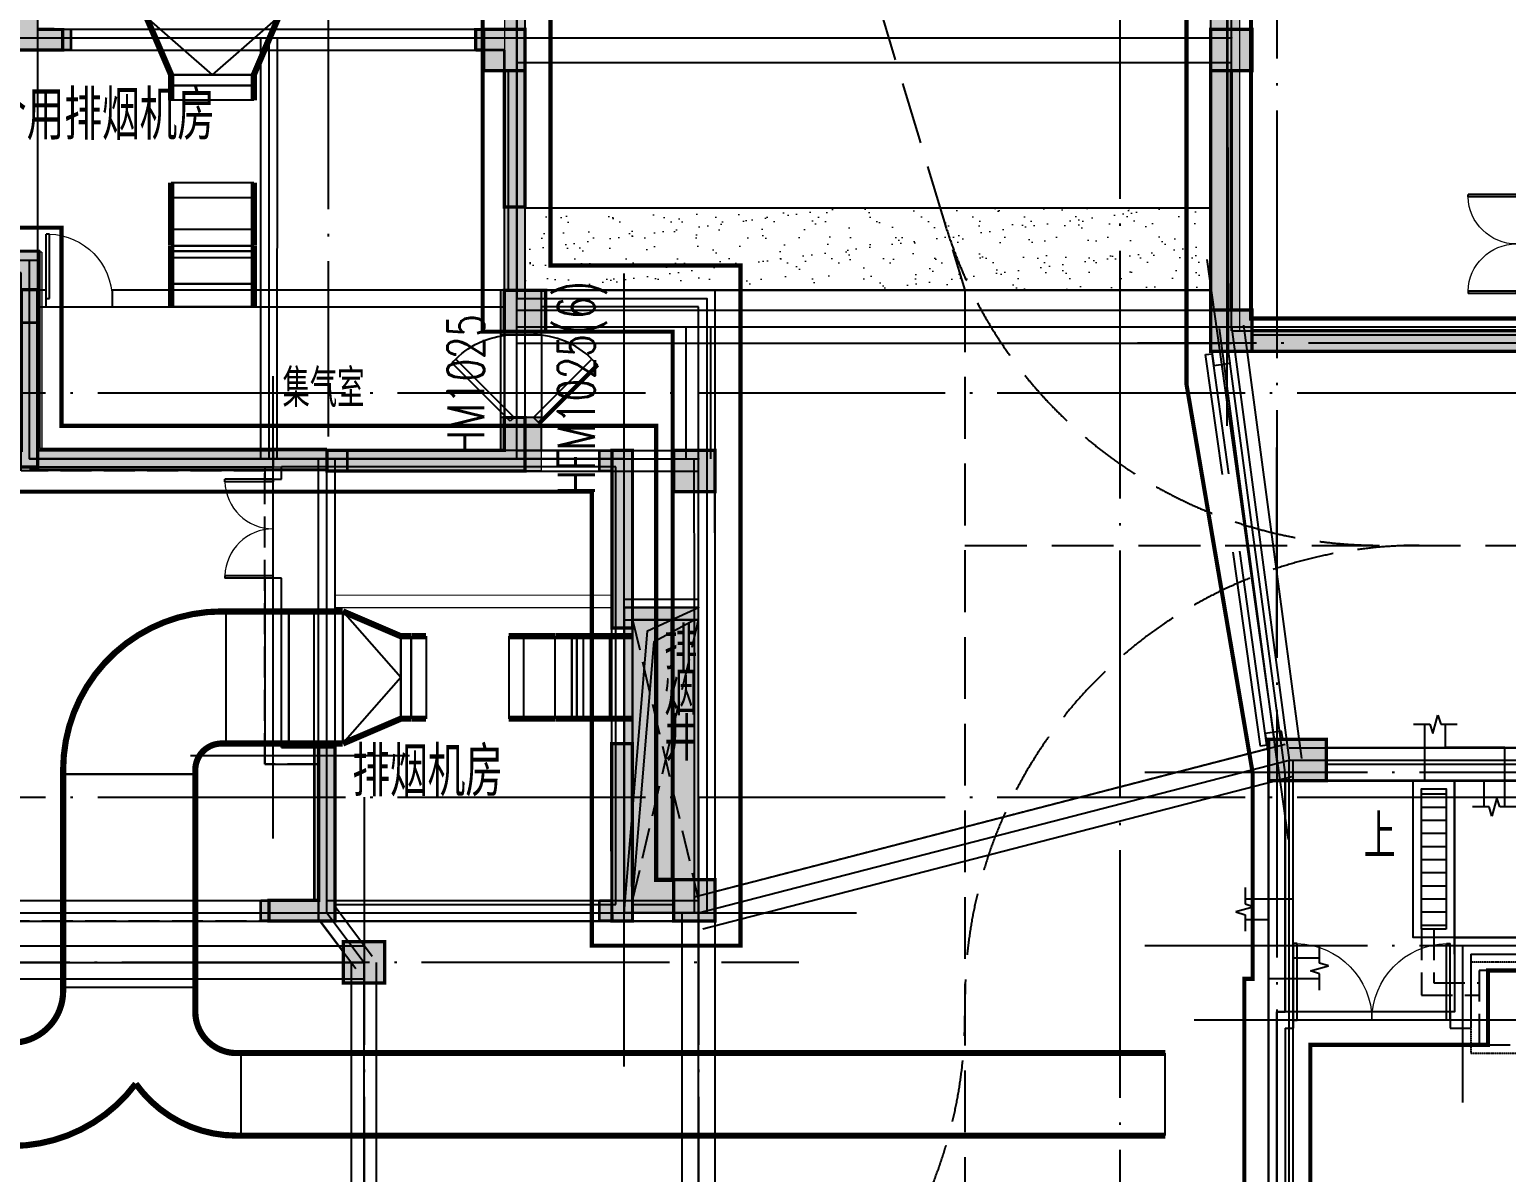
# Model space of a CAD drawing. Extents: x 290727 to 13733020, y 1731457 to 3643100.
# Drawn here: x 683162 to 701043, y 2170034 to 2183879 of the extents above; entities that cross this region are included whole.
import ezdxf

# ---------------------------------------------------------------- set-up
doc = ezdxf.new("R2010")
doc.units = 0
doc.header["$LTSCALE"] = 10
doc.header["$PDSIZE"] = 0.5
for name, pattern in [('__DASH', [0.35, 0.25, -0.1]), ('DASH', [0.35, 0.25, -0.1]), ('DASHED', [0.75, 0.5, -0.25]), ('DOTE', [2.42, 2, -0.2, 0.02, -0.2])]:
    doc.linetypes.add(name, pattern=pattern)
doc.layers.get('0').update_dxf_attribs({"linetype": 'CONTINUOUS'})
for name, color, linetype in [('-A-车行道路', 8, 'CONTINUOUS'), ('BEAM_CON', 4, 'CONTINUOUS'), ('BEAM_CONT', 4, 'CONTINUOUS'), ('BEAM_DASH', 144, 'DASHED'), ('BEAM_SE', 144, 'DASHED'), ('COLU', 2, 'CONTINUOUS'), ('COLUMN', 9, 'CONTINUOUS'), ('DIM_SYMB', 3, 'CONTINUOUS'), ('DOTE', 8, 'DOTE'), ('DUCT-排烟管', 2, 'CONTINUOUS'), ('DUCT-排烟管端线', 4, 'CONTINUOUS'), ('HS-A-门窗洞', 4, 'CONTINUOUS'), ('HS-A-门窗编号', 4, 'CONTINUOUS'), ('PUB_HATCH', 8, 'CONTINUOUS'), ('PUB_TEXT', 7, 'CONTINUOUS'), ('SPACE_HATCH', 8, 'CONTINUOUS'), ('STAIR', 2, 'CONTINUOUS'), ('THIN', 7, 'CONTINUOUS'), ('WALL', 255, 'CONTINUOUS'), ('WINDOW', 4, 'CONTINUOUS'), ('X-人防$0$PUB_HATCH', 8, 'CONTINUOUS'), ('人防墙', 6, 'CONTINUOUS'), ('人防房间功能', 6, 'CONTINUOUS'), ('作业图', 4, 'CONTINUOUS'), ('回家路线', 4, 'CONTINUOUS'), ('文字', 4, 'CONTINUOUS'), ('板顶标高填充', 7, 'CONTINUOUS'), ('洞口边线', 7, 'CONTINUOUS'), ('看线', 163, 'CONTINUOUS'), ('防火分区示意线', 4, 'CONTINUOUS'), ('防火分区线', 7, 'CONTINUOUS'), ('集水坑', 181, 'DASH'), ('风井', 211, 'CONTINUOUS')]:
    doc.layers.add(name, color=color, linetype=linetype)
for name, color, linetype, true_color in [('1106', 7, 'CONTINUOUS', 0x89bf5f), ('2106', 7, 'CONTINUOUS', 0x64cfcf), ('2206', 7, 'CONTINUOUS', 0x3474d4), ('3200', 7, 'CONTINUOUS', 0xf4e9b4)]:
    doc.layers.add(name, color=color, linetype=linetype, true_color=true_color)
for name, color, linetype, lineweight in [('S_ConcWall', 8, 'CONTINUOUS', 35), ('TEXT', 7, 'CONTINUOUS', 13), ('X-人防$0$人防', 210, 'CONTINUOUS', 20), ('人防', 210, 'CONTINUOUS', 20), ('填充2222', 8, 'CONTINUOUS', 5)]:
    doc.layers.add(name, color=color, linetype=linetype, lineweight=lineweight)
doc.layers.get('0').off()
doc.styles.add('_HZTXT', font='simplex.shx', dxfattribs={"width": 0.8, "bigfont": 'HZTXT.shx'})
doc.styles.add('_TCH_DIM', font='SIMPLEX', dxfattribs={"bigfont": 'GBCBIG'})
doc.styles.add('_TCH_WINDOW', font='SIMPLEX', dxfattribs={"height": 3.5, "bigfont": 'GBCBIG'})
doc.styles.add('HNSJY', font='HNSJY-07', dxfattribs={"width": 0.8, "bigfont": 'HNSJY-HZ'})

# ---------------------------------------------------------------- blocks, each defined once
blk = doc.blocks.new('A$C55C93FC2')
at = {"layer": 'DOTE', "linetype": 'DOTE', "ltscale": 150}
for p, q in [((201848.6, 127235.5), (201848.6, 52513.6)), ((211434.4, 76542.4), (211434.4, 12200)), ((213334.4, 60091.9), (213334.4, 12200)), ((238498.5, 53642.4), (211647, 53642.4)), ((10299.5, 53042.4), (252290.8, 53042.4)), ((236211, 48442.4), (211736.1, 48442.4)), ((10299.5, 48142.4), (252290.8, 48142.4)), ((202284.1, 48142.4), (202284.1, 12200)), ((206334.1, 48142.4), (206334.1, 12200)), ((236211, 46342.4), (211736.1, 46342.4))]:
    blk.add_line(p, q, dxfattribs=at)
at = {"layer": 'DOTE', "ltscale": 150}
blk.add_line((166681.2, 46142.3), (207548.7, 46142.3), dxfattribs=at)
blk = doc.blocks.new('A$C45835683')
at = {"layer": '集水坑', "color": 4}
blk.add_lwpolyline([(1100, 1900), (0, 1900), (0, 0), (1100, 0)], close=True, dxfattribs=at)
at = {"layer": '集水坑', "color": 4, "linetype": 'DASH', "ltscale": 150}
blk.add_lwpolyline([(1000, 1800), (100, 1800), (100, 100), (1000, 100)], close=True, dxfattribs=at)
at = {"layer": 'TEXT', "style": '_HZTXT', "width": 0.8}
blk.add_text('K1', height=675, rotation=270, dxfattribs=at).set_placement((221, 1366))
blk = doc.blocks.new('A$C682E2834')
h = blk.add_hatch(color=0)
h.dxf.hatch_style = 1
h.paths.add_polyline_path([(30400, 7900), (30600, 7900), (30600, 7500), (30800, 7500), (30800, 7900), (33000, 7899), (33000, 7500), (33200, 7500), (33200, 7900), (33200, 7900), (33200, 8099), (30600, 8100), (30400, 8100)])
edge = h.paths.add_edge_path(flags=16)
edge.add_line((11800, 7900), (11800, 7500))
h.paths.add_polyline_path([(9600, 7900), (11800, 7900)], flags=17)
h.paths.add_polyline_path([(21425, 250), (21600, 250), (21600, 0), (21175, 0), (21000, 0), (21000, 250), (21175, 250), (21175, 2150), (21425, 2150)])
h.paths.add_polyline_path([(42350, 2149), (42600, 2149), (42600, 0), (42200, 0), (42200, 250), (42350, 250)])
h.paths.add_polyline_path([(42600, 3549), (42350, 3549), (42350, 5450), (42200, 5450), (42200, 5700), (42600, 5700)])
h.paths.add_polyline_path([(40700, 10549), (40700, 10799), (41300, 10799), (41300, 8649), (41050, 8649), (41050, 10549)])
h.paths.add_polyline_path([(39150, 5450), (39150, 5700), (41050, 5700), (41050, 6099), (41300, 6099), (41300, 5450)])
h.paths.add_polyline_path([(35100, 12949), (35100, 13199), (35400, 13199), (35400, 10799), (35800, 10799), (35800, 10549), (35150, 10549), (35150, 12949)])
h.paths.add_polyline_path([(28700, 13200), (28700, 12950), (28650, 12950), (28650, 10550), (28000, 10550), (28000, 10800), (28400, 10800), (28400, 13200)])
h.paths.add_polyline_path([(22750, 8650), (22500, 8650), (22500, 10800), (23100, 10800), (23100, 10550), (22750, 10550)])
h.paths.add_polyline_path([(24650, 5700), (24650, 5450), (22500, 5450), (22500, 6050), (22750, 6050), (22750, 5700)])
h.paths.add_polyline_path([(25700, 250), (25700, 0), (24800, 0), (24800, 2150), (25050, 2150), (25050, 250)])
h.paths.add_polyline_path([(32024, 0), (31300, 0), (31300, 250), (31774, 250), (31775, 2150), (32025, 2150), (32024, 250), (32500, 250), (32500, 0)])
h.paths.add_polyline_path([(29000, 5700), (29000, 5500), (28400, 5500), (28400, 7250), (28600, 7250), (28600, 5700)])
h.paths.add_polyline_path([(34800, 5500), (34800, 5700), (35200, 5700), (35200, 7249), (35400, 7249), (35400, 5500)])
h.paths.add_polyline_path([(30000, 12950), (30000, 13200), (30600, 13200), (30600, 9400), (30400, 9400), (30400, 12950)])
h.paths.add_polyline_path([(33200, 9399), (33400, 9399), (33400, 12949), (33800, 12949), (33800, 13199), (33200, 13199)])
h.paths.add_polyline_path([(38100, 0), (38100, 250), (38750, 250), (38750, 2149), (39000, 2149), (39000, 0)])
h.paths.add_polyline_path([(35025, 2149), (34775, 2149), (34775, 4199), (35025, 4199)])
h.paths.add_polyline_path([(29025, 2150), (28775, 2150), (28775, 4200), (29025, 4200)])
h.paths.add_polyline_path([(1900, 10800), (1900, 10550), (1550, 10550), (1550, 8650), (1300, 8650), (1300, 10800)])
h.paths.add_polyline_path([(3450, 5700), (3450, 5450), (1300, 5450), (1300, 6100), (1550, 6100), (1550, 5700)])
h.paths.add_polyline_path([(20100, 8650), (19850, 8650), (19850, 10550), (19500, 10550), (19500, 10800), (20100, 10800)])
h.paths.add_polyline_path([(13900, 12950), (13900, 13200), (14200, 13200), (14200, 10800), (14600, 10800), (14600, 10550), (13950, 10550), (13950, 12950)])
h.paths.add_polyline_path([(7500, 13200), (7500, 12950), (7450, 12950), (7450, 10550), (6800, 10550), (6800, 10800), (7200, 10800), (7200, 13200)])
h.paths.add_polyline_path([(17950, 5450), (17950, 5700), (19850, 5700), (19850, 6050), (20100, 6050), (20100, 5450)])
h.paths.add_polyline_path([(16900, 0), (16900, 250), (17550, 250), (17550, 2150), (17800, 2150), (17800, 0)])
h.paths.add_polyline_path([(10575, 0), (10100, 0), (10100, 250), (10575, 250), (10575, 2150), (10825, 2150), (10825, 250), (11300, 250), (11300, 0)])
h.paths.add_polyline_path([(400, 5700), (400, 5450), (250, 5450), (250, 3550), (0, 3550), (0, 5700)])
h.paths.add_polyline_path([(400, 250), (400, 0), (0, 0), (0, 2150), (250, 2150), (250, 250)])
h.paths.add_polyline_path([(13600, 5500), (13600, 5700), (14000, 5700), (14000, 7250), (14200, 7250), (14200, 5500)])
h.paths.add_polyline_path([(7800, 5700), (7800, 5500), (7200, 5500), (7200, 7250), (7400, 7250), (7400, 5700)])
h.paths.add_polyline_path([(12600, 13200), (12600, 12950), (12200, 12950), (12200, 9400), (12000, 9400), (12000, 13200)])
h.paths.add_polyline_path([(9200, 9400), (9200, 12950), (8800, 12950), (8800, 13200), (9400, 13200), (9400, 9400)])
h.paths.add_polyline_path([(4500, 250), (4500, 0), (3600, 0), (3600, 2150), (3850, 2150), (3850, 250)])
h.paths.add_polyline_path([(7825, 2150), (7575, 2150), (7575, 4200), (7825, 4200)])
h.paths.add_polyline_path([(13825, 2150), (13575, 2150), (13575, 4200), (13825, 4200)])
edge = h.paths.add_edge_path()
edge.add_line((12000, 8100), (12200, 8100))
edge.add_line((12200, 8100), (12200, 7900))
edge.add_line((12200, 7900), (12000, 7900))
edge.add_line((9400, 8100), (9200, 8100))
edge.add_line((9200, 8100), (9200, 7900))
edge.add_line((9200, 7900), (9400, 7900))
edge.add_line((9400, 7900), (9400, 7500))
edge.add_line((9400, 7500), (9600, 7500))
edge.add_line((9600, 7500), (9600, 7900))
edge.add_line((12000, 8100), (9400, 8100))
edge.add_line((11800, 7500), (12000, 7500))
edge.add_line((12000, 7500), (12000, 7900))
at = {"layer": 'S_ConcWall', "color": 0, "lineweight": 35, "ltscale": 1}
for p, q in [((35800, 10799), (35800, 10549)), ((40700, 10799), (41300, 10799)), ((40700, 10549), (40700, 10799)), ((41300, 10799), (41300, 8649)), ((35800, 10549), (35150, 10549)), ((41050, 10549), (40700, 10549)), ((41050, 8649), (41050, 10549)), ((41300, 8649), (41050, 8649)), ((35200, 7249), (35400, 7249)), ((35400, 7249), (35400, 5500)), ((41050, 5700), (41050, 6099)), ((41050, 6099), (41300, 6099)), ((41300, 6099), (41300, 5450)), ((39150, 5700), (41050, 5700)), ((39150, 5450), (39150, 5700)), ((42200, 5450), (42200, 5700)), ((42200, 5700), (42600, 5700)), ((42600, 5700), (42600, 3549)), ((35400, 5500), (34800, 5500)), ((41300, 5450), (39150, 5450)), ((42350, 5450), (42200, 5450)), ((42350, 3549), (42350, 5450)), ((42600, 3549), (42350, 3549)), ((38750, 250), (38750, 2149)), ((38750, 2149), (39000, 2149)), ((39000, 2149), (39000, 0)), ((42350, 250), (42350, 2149)), ((42350, 2149), (42600, 2149)), ((42600, 2149), (42600, 0)), ((38100, 250), (38750, 250)), ((38100, 0), (38100, 250)), ((42200, 0), (42200, 250)), ((42200, 250), (42350, 250)), ((39000, 0), (38100, 0)), ((42600, 0), (42200, 0))]:
    blk.add_line(p, q, dxfattribs=at)
blk = doc.blocks.new('A$C26CF02E8')
at = {"layer": '风井', "linetype": 'DASH', "ltscale": 150}
for p, q in [((199915, 51165), (200715, 47765)), ((199915, 47765), (200715, 51165))]:
    blk.add_line(p, q, dxfattribs=at)
blk.add_lwpolyline([(199915, 47765), (200715, 47765), (200715, 51165), (199915, 51165)], close=True, dxfattribs=at)
blk = doc.blocks.new('_FZH')
blk.add_lwpolyline([(-0.5, -0.5), (0.5, -0.5), (0.5, 0.5), (-0.5, 0.5)], close=True)
at = {"layer": 'PUB_HATCH'}
blk.add_solid([(-0.5, -0.5), (0.5, -0.5), (-0.5, 0.5), (0.5, 0.5)], dxfattribs=at)
blk = doc.blocks.new('$DorLib2D$00000126')
at = {"color": 0, "linetype": 'Continuous'}
for p, q in [((-0.532, 0.5), (-0.532, 0.9)), ((0.532, 0.9), (0.532, 0.5))]:
    blk.add_line(p, q, dxfattribs=at)
at = {"color": 0, "linetype": 'DASH'}
for p, q in [((-0.532, 0.9), (0.532, 0.9)), ((-0.532, 0.5), (0.532, 0.5))]:
    blk.add_line(p, q, dxfattribs=at)
blk = doc.blocks.new('$DorLib2D$00000002')
for p, q in [((-0.5, 0), (-0.5, 0.4875)), ((-0.475, 0.4875), (-0.5, 0.4875)), ((-0.475, 0), (-0.475, 0.4875)), ((0.475, 0), (0.475, 0.4875)), ((0.475, 0.4875), (0.5, 0.4875)), ((0.5, 0), (0.5, 0.4875)), ((-0.5, 0), (-0.475, 0)), ((0.5, 0), (0.475, 0))]:
    blk.add_line(p, q)
at = {"lineweight": 13}
for centre, start, end in [((-0.4875, 0), 0, 88.53072), ((0.4875, 0), 91.46928, 180)]:
    blk.add_arc(centre, 0.4875, start, end, dxfattribs=at)
blk = doc.blocks.new('$DorLib2D$00000086')
for p, q in [((-0.207, 0.857), (-0.136, 0.928)), ((0.5, 0.15), (-0.207, 0.857)), ((0.5, 0.15), (0.571, 0.221))]:
    blk.add_line(p, q)
at = {"const_width": 0.05}
blk.add_lwpolyline([(0.571, 0.221), (-0.136, 0.928)], dxfattribs=at)
blk.add_arc((0.5, 0.15), 1, 135, 180)
blk = doc.blocks.new('$DorLib2D$00000080')
for p, q in [((-0.207, 0.79), (-0.16, 0.838)), ((0.5, 0.083), (-0.207, 0.79)), ((0.547, 0.13), (-0.16, 0.838)), ((0.5, 0.083), (0.547, 0.13))]:
    blk.add_line(p, q)
blk.add_arc((0.5, 0.083), 1, 135, 180)
blk = doc.blocks.new('$DorLib2D$00000001')
for p, q in [((0.45, 0.975), (0.5, 0.975)), ((0.45, 0), (0.45, 0.975)), ((0.5, 0), (0.5, 0.975)), ((0.5, 0), (0.45, 0))]:
    blk.add_line(p, q)
at = {"lineweight": 13}
blk.add_arc((0.475, 0), 0.975, 91.4693, 180, dxfattribs=at)
blk = doc.blocks.new('X-人防$0$$DorLib2D$00000002')
for p, q in [((-0.5, 0), (-0.5, 0.4875)), ((-0.475, 0.4875), (-0.5, 0.4875)), ((-0.475, 0), (-0.475, 0.4875)), ((0.475, 0), (0.475, 0.4875)), ((0.475, 0.4875), (0.5, 0.4875)), ((0.5, 0), (0.5, 0.4875)), ((-0.5, 0), (-0.475, 0)), ((0.5, 0), (0.475, 0))]:
    blk.add_line(p, q)
at = {"lineweight": 13}
for centre, start, end in [((-0.4875, 0), 0, 88.53072), ((0.4875, 0), 91.46928, 180)]:
    blk.add_arc(centre, 0.4875, start, end, dxfattribs=at)
blk = doc.blocks.new('车库建筑作业图')
at = {"layer": 'PUB_HATCH'}
for points in [[(688862, 2180230), (688862, 2180620), (688862, 2180620), (688862, 2180230)], [(689362, 2180220), (688862, 2180220), (688862, 2180230), (688862, 2180230), (688862, 2180180), (689362, 2180180)], [(689362, 2178780), (689362, 2179180), (688862, 2179180), (688862, 2178780)]]:
    blk.add_hatch(color=256, dxfattribs=at).paths.add_polyline_path(points)
at = {"layer": 'SPACE_HATCH'}
blk.add_hatch(color=256, dxfattribs=at).paths.add_polyline_path([(697812, 2180231), (697462, 2179981), (701163, 2179981), (701163, 2180231)])
at = {"layer": 'X-人防$0$PUB_HATCH', "linetype": 'Continuous'}
blk.add_hatch(color=256, dxfattribs=at).paths.add_polyline_path([(689162, 2186481), (688912, 2186831), (688912, 2180722), (689162, 2180722)])
at = {"layer": 'X-人防$0$PUB_HATCH'}
for points in [[(697812, 2186830), (697462, 2186480), (697462, 2179981), (697812, 2180231)], [(683062, 2180931), (683312, 2181181), (681362, 2181181), (681062, 2180931)], [(683312, 2181181), (683062, 2180931), (683062, 2178531), (683312, 2178781)], [(689362, 2178781), (683312, 2178781), (683062, 2178531), (689362, 2178531)]]:
    blk.add_hatch(color=256, dxfattribs=at).paths.add_polyline_path(points)
at = {"layer": '填充2222', "linetype": 'Continuous'}
h = blk.add_hatch(dxfattribs=at)
h.set_pattern_fill('砂灰土', color=256, scale=100, style=0)
h.set_pattern_definition([(37.5, (0, 0), (-12.59867, 385.364754), [0, -304, 0, -340, 0, -325]), (7.5, (0, 0), (353.95534, 564.42921), [0, -164, 0, -274, 0, -105]), (327.5, (-246, 0), (622.82837, 1.13181), [0, -100, 0, -360, 0, -470]), (317.5, (-246, 0), (601.22532, 175.53511), [0, -50, 0, -236, 0, -270])])
h.paths.add_polyline_path([(697462, 2180720), (689163, 2180720), (689163, 2181720), (697462, 2181720)])
at = {"layer": '看线'}
h = blk.add_hatch(dxfattribs=at)
h.set_pattern_fill('ANSI31', color=256, scale=100, angle=495.0027, style=0)
h.set_pattern_definition([(180.002708, (96650.14, 19400), (0.007502, -158.75), [])])
h.paths.add_polyline_path([(700313, 2174680), (700013, 2174680), (700013, 2172980), (700313, 2172980)])
at = {"layer": '-A-车行道路', "linetype": 'DASH', "ltscale": 300}
for p, q in [((693427, 2184230), (694487, 2180720)), ((694487, 2177630), (721695, 2177630))]:
    blk.add_line(p, q, dxfattribs=at)
blk.add_lwpolyline([(694487, 2180720), (694487, 2166430)], dxfattribs=at)
for points in [[(694487, 2172130, -0.414214), (699987, 2177630)], [(688987, 2166430, 0.414214), (694487, 2171930)]]:
    blk.add_lwpolyline(points, format="xyb", dxfattribs=at)
blk.add_arc((699505, 2183130), 5500, 196.812, 270, dxfattribs=at)
at = {"linetype": '__DASH', "ltscale": 150}
blk.add_lwpolyline([(679637, 2173080), (686662, 2173080), (686662, 2174980), (686012, 2174980), (686012, 2178531), (683062, 2178531), (683062, 2180931), (681062, 2180931), (681063, 2175029), (679637, 2175029)], close=True, dxfattribs=at)
at = {"linetype": 'DASH', "ltscale": 150}
for points in [[(700013, 2172980), (700013, 2172180), (700713, 2172180)], [(700163, 2172980), (700163, 2172330), (700713, 2172330)]]:
    blk.add_lwpolyline(points, dxfattribs=at)
at = {"layer": 'DIM_SYMB', "linetype": 'Continuous'}
blk.add_lwpolyline([(699841, 2173961, 0, 0, 0), (699841, 2173961, 0, 0, 0), (699841, 2173961, 0, 0, 0), (718450, 2173961, 120, 0, 0), (718900, 2173961, 0, 0, 0)], format="xyseb", dxfattribs=at)
at = {"layer": 'DOTE', "linetype": 'Continuous', "ltscale": 150}
for p, q in [((697663, 2179080), (697663, 2187880)), ((686112, 2174080), (686112, 2179680)), ((687762, 2175080), (685112, 2175080)), ((700513, 2170880), (700513, 2172780)), ((701513, 2171880), (697263, 2171880))]:
    blk.add_line(p, q, dxfattribs=at)
at = {"layer": 'DOTE', "ltscale": 150}
for p, q in [((689062, 2178680), (689062, 2186489)), ((646363, 2183780), (691715, 2183780)), ((690362, 2171316), (690362, 2180923)), ((643962, 2173180), (693174, 2173180))]:
    blk.add_line(p, q, dxfattribs=at)
at = {"layer": 'DOTE', "linetype": 'Continuous'}
blk.add_line((698404, 2174066), (697420, 2181094), dxfattribs=at)
at = {"layer": 'HS-A-门窗洞'}
for p, q in [((688862, 2180180), (688862, 2179180)), ((689362, 2180180), (689362, 2179180))]:
    blk.add_line(p, q, dxfattribs=at)
at = {"layer": 'PUB_HATCH'}
blk.add_lwpolyline([(683262, 2180520), (688912, 2180520), (688912, 2178780), (683262, 2178780)], close=True, dxfattribs=at)
at = {"layer": 'STAIR', "flags": 128}
for points in [[(700413, 2172880), (699913, 2172880), (699913, 2174780), (700413, 2174780)], [(700313, 2172980), (700013, 2172980), (700013, 2174680), (700313, 2174680)]]:
    blk.add_lwpolyline(points, close=True, dxfattribs=at)
at = {"layer": 'WALL'}
blk.add_line((683262, 2178780), (683262, 2186280), dxfattribs=at)
at = {"layer": 'WALL', "linetype": 'Continuous'}
for p, q in [((688962, 2180720), (688962, 2183380)), ((689162, 2180720), (689162, 2183380)), ((697462, 2183380), (697462, 2180480)), ((697662, 2183380), (697662, 2180480)), ((683262, 2181080), (683062, 2181080)), ((683262, 2181080), (683262, 2180720)), ((683362, 2180720), (683262, 2180720)), ((683362, 2180520), (683362, 2180720)), ((688862, 2180720), (684162, 2180720)), ((684162, 2180720), (684162, 2180520)), ((691462, 2180720), (689362, 2180720)), ((691462, 2178780), (691462, 2180720)), ((683262, 2180520), (683362, 2180520)), ((683262, 2180520), (683262, 2178780)), ((684162, 2180520), (688862, 2180520)), ((691262, 2180520), (689362, 2180520)), ((691262, 2178780), (691262, 2180520)), ((697962, 2180180), (704263, 2180180)), ((697475, 2179980), (697499, 2179809)), ((697697, 2179837), (697677, 2179980)), ((697962, 2179980), (704263, 2179980)), ((697499, 2179809), (697697, 2179837)), ((683262, 2178780), (686112, 2178780)), ((683262, 2178780), (686112, 2178779)), ((686112, 2178780), (686112, 2178580)), ((689112, 2178780), (686112, 2178780)), ((690462, 2178780), (689112, 2178780)), ((690462, 2173280), (690462, 2178780)), ((683062, 2178580), (686112, 2178580)), ((683062, 2178580), (686012, 2178579)), ((686012, 2178579), (686012, 2178431)), ((686212, 2178431), (686212, 2178580)), ((689112, 2178580), (686212, 2178580)), ((690262, 2178580), (689112, 2178580)), ((690262, 2173280), (690262, 2178580)), ((686012, 2178431), (686212, 2178431)), ((691262, 2173580), (691262, 2178280)), ((691462, 2173580), (691462, 2178280)), ((686212, 2177231), (686012, 2177231)), ((686012, 2177231), (686012, 2174980)), ((686212, 2175180), (686212, 2177231)), ((698321, 2175380), (698123, 2175353)), ((698123, 2175353), (698163, 2175073)), ((698335, 2175280), (698321, 2175380)), ((686212, 2175180), (686862, 2175180)), ((686862, 2175180), (686862, 2173280)), ((686012, 2174980), (686662, 2174980)), ((686662, 2174980), (686662, 2173080)), ((698863, 2174980), (704713, 2174980)), ((698163, 2174780), (698163, 2171880)), ((698363, 2174780), (698363, 2171980)), ((698863, 2174780), (704713, 2174780)), ((686862, 2173280), (690262, 2173280)), ((690462, 2173280), (690962, 2173280)), ((686662, 2173080), (690362, 2173080)), ((690362, 2173080), (691462, 2173080)), ((691462, 2173080), (691462, 2173080)), ((700413, 2172880), (700413, 2171980)), ((700413, 2172880), (704713, 2172880)), ((700613, 2172680), (700613, 2171780)), ((700613, 2172680), (704713, 2172680)), ((698463, 2171980), (698363, 2171980)), ((698463, 2171780), (698463, 2171980)), ((700413, 2171980), (700363, 2171980)), ((700363, 2171980), (700363, 2171780)), ((698163, 2171880), (698163, 2169730)), ((698363, 2171780), (698463, 2171780)), ((698363, 2171780), (698363, 2169730)), ((700363, 2171780), (700613, 2171780))]:
    blk.add_line(p, q, dxfattribs=at)
at = {"layer": 'X-人防$0$人防', "color": 6, "linetype": 'Continuous'}
for p, q in [((688912, 2186831), (688912, 2180722)), ((689162, 2186481), (689162, 2180722)), ((689162, 2180722), (688912, 2180722))]:
    blk.add_line(p, q, dxfattribs=at)
at = {"layer": 'X-人防$0$人防'}
for p, q in [((697812, 2186830), (697812, 2180231)), ((697462, 2186480), (697462, 2179981))]:
    blk.add_line(p, q, dxfattribs=at)
at = {"layer": 'X-人防$0$人防', "color": 210}
for p, q in [((683312, 2181181), (681362, 2181181)), ((683312, 2181181), (683312, 2178781)), ((689362, 2178781), (683312, 2178781)), ((689362, 2178531), (689362, 2178781)), ((689362, 2178531), (683062, 2178531))]:
    blk.add_line(p, q, dxfattribs=at)
at = {"layer": '人防'}
for p, q in [((697812, 2180231), (701163, 2180231)), ((697462, 2179981), (701163, 2179981))]:
    blk.add_line(p, q, dxfattribs=at)
at = {"layer": '人防墙', "color": 1}
for p, q in [((688862, 2180620), (688862, 2180230)), ((688862, 2180230), (688862, 2180180)), ((688862, 2180180), (689362, 2180180)), ((689362, 2180180), (689362, 2180220)), ((689362, 2179180), (688862, 2179180)), ((688862, 2179180), (688862, 2178780)), ((689362, 2178780), (689362, 2179180))]:
    blk.add_line(p, q, dxfattribs=at)
at = {"layer": '回家路线', "linetype": 'Continuous'}
blk.add_line((698263, 2176302), (698263, 2178817), dxfattribs=at)
at = {"layer": '文字', "linetype": 'Continuous'}
for p, q in [((689162, 2181720), (697462, 2181720)), ((689162, 2180720), (697462, 2180720)), ((700413, 2172680), (700413, 2174780))]:
    blk.add_line(p, q, dxfattribs=at)
blk.add_lwpolyline([(697462, 2180720), (689163, 2180720), (689163, 2181720), (697462, 2181720)], close=True, dxfattribs=at)
at = {"layer": '防火分区示意线', "color": 5, "linetype": 'DASH', "ltscale": 300, "const_width": 50, "elevation": -2}
blk.add_lwpolyline([(720199, 2196128), (720199, 2191679), (723949, 2191679), (723949, 2189978), (720199, 2189978), (720199, 2180377), (697949, 2180378), (697949, 2186978), (688649, 2186978), (688649, 2180218), (690949, 2180218), (690949, 2173578), (690749, 2173578), (690749, 2179078), (683549, 2179078), (683549, 2180618), (683549, 2181478), (682760, 2181478)], dxfattribs=at)
at = {"layer": '防火分区示意线', "color": 3, "linetype": 'DASH', "ltscale": 300, "const_width": 50}
blk.add_lwpolyline([(647619, 2158480), (695169, 2158480), (697869, 2158480), (697869, 2172380), (697969, 2172380), (697969, 2174880), (697169, 2179580), (697169, 2186180), (689469, 2186180), (689469, 2181020), (691769, 2181020), (691769, 2172780), (689969, 2172780), (689969, 2178280), (687857, 2178280), (682769, 2178280)], dxfattribs=at)
at = {"layer": '防火分区示意线', "linetype": 'DASH', "ltscale": 300, "const_width": 50}
blk.add_lwpolyline([(693219, 2141980), (737069, 2141980), (737069, 2146880), (734769, 2146880), (734769, 2151980), (728869, 2151980), (728869, 2155430), (724736, 2155430), (724736, 2154380), (717969, 2154379), (717969, 2172480), (707019, 2172480), (704382, 2172480), (700819, 2172480), (700819, 2171580), (698669, 2171580), (698669, 2157680), (695641, 2157680), (695569, 2157680), (695569, 2146880), (693219, 2146880)], close=True, dxfattribs=at)
at = {"layer": '防火分区线', "linetype": 'Continuous', "flags": 128}
blk.add_lwpolyline([(648012, 2158080), (695162, 2158080), (698263, 2158080), (698263, 2158180), (698263, 2171980), (698363, 2171980), (698363, 2174880), (697677, 2179980), (697662, 2186580), (689062, 2186580), (689062, 2180620), (691362, 2180620), (691362, 2173180), (690362, 2173180), (690362, 2178680), (687851, 2178680), (683162, 2178680), (683162, 2181080), (682773, 2181080)], dxfattribs=at)
blk.add_lwpolyline([(692813, 2141580), (737512, 2141580), (737512, 2147280), (735162, 2147280), (735162, 2152380), (729263, 2152380), (729263, 2155830), (724212, 2155830), (724212, 2154780), (718363, 2154779), (718363, 2172880), (707013, 2172880), (704376, 2172880), (700413, 2172880), (700413, 2171980), (698263, 2171980), (698263, 2158080), (695635, 2158080), (695362, 2158080), (695162, 2158080), (695162, 2147280), (692813, 2147280)], close=True, dxfattribs=at)
at = {"color": 8}
blk.add_blockref('A$C682E2834', (647862, 2173080), dxfattribs=at)
at = {"rotation": 90}
blk.add_blockref('A$C45835683', (702513, 2171480), dxfattribs=at)
blk.add_blockref('A$C45835683', (702513, 2171480), dxfattribs=at)
at = {"layer": 'COLUMN', "linetype": 'Continuous', "xscale": 500, "rotation": 270}
for p, yscale, zscale in [((688912, 2183630), 500, 500), ((697712, 2183630), 500, 500), ((689112, 2180470), 500, 500), ((697712, 2180230), 500, 500), ((691212, 2178530), 500, 500), ((698513, 2175030), 700, 700), ((691212, 2173330), 500, 500), ((687212, 2172580), 500, 500)]:
    blk.add_blockref('_FZH', p, dxfattribs=dict(at, yscale=yscale, zscale=zscale))
at = {"layer": 'HS-A-门窗洞'}
ref = blk.add_blockref('$DorLib2D$00000086', (689112, 2179680), dxfattribs=dict(at, xscale=999.9999999999995, yscale=999.9999999999995, zscale=500, rotation=270.0000450207355))
ref.add_attrib('A', 'HFM1025(6)', (690004, 2178241), dxfattribs={"layer": 'HS-A-门窗编号', "height": 446.2, "rotation": 90, "style": '_TCH_WINDOW', "width": 0.705882})
ref = blk.add_blockref('$DorLib2D$00000080', (689112, 2179680), dxfattribs=dict(at, xscale=-1000, yscale=1000, zscale=100, rotation=90.00004338158057))
ref.add_attrib('A', 'HM1025', (688667, 2178728), dxfattribs={"layer": 'HS-A-门窗编号', "height": 446.2, "rotation": 90, "style": '_TCH_WINDOW', "width": 0.705882})
at = {"layer": 'WINDOW', "color": 7, "xscale": -1200, "yscale": 1200, "zscale": 1200, "rotation": 90.00230545460734}
blk.add_blockref('X-人防$0$$DorLib2D$00000002', (701163, 2181281), dxfattribs=at)
at = {"layer": 'WINDOW', "linetype": 'Continuous', "xscale": -800, "yscale": 800, "zscale": 800}
blk.add_blockref('$DorLib2D$00000001', (683762, 2180620), dxfattribs=at)
at = {"layer": 'WINDOW', "linetype": 'Continuous'}
for name, p, xscale, yscale, zscale, rotation in [('$DorLib2D$00000126', (697910, 2177595), 4499.999999998137, 200, 4499.999999998137, 97.97120529530045), ('$DorLib2D$00000002', (686112, 2177831), 1200, 1200, -1200, 90), ('$DorLib2D$00000002', (699413, 2171880), -1900, 1900, -1900, 359.999999999834)]:
    blk.add_blockref(name, p, dxfattribs=dict(at, xscale=xscale, yscale=yscale, zscale=zscale, rotation=rotation))
at = {"layer": '文字', "linetype": 'Continuous'}
for name, p in [('A$C26CF02E8', (490548, 2125565)), ('A$C55C93FC2', (484928, 2126437))]:
    blk.add_blockref(name, p, dxfattribs=at)
at = {"layer": 'PUB_TEXT', "linetype": 'Continuous', "style": '_TCH_DIM'}
blk.add_text('上', height=536, dxfattribs=at).set_placement((699316, 2173837))
at = {"layer": '人防房间功能', "style": '_TCH_DIM'}
blk.add_text('集气室', height=459.6, dxfattribs=at).set_placement((686225, 2179304))
at = {"layer": '文字', "linetype": 'Continuous', "style": 'HNSJY', "width": 0.8}
for s, height, p in [('合用排烟机房', 600, (682671, 2182542)), ('排', 525, (690846, 2176124)), ('烟', 525, (690846, 2175573)), ('井', 525, (690846, 2175022)), ('排烟机房', 600, (687070, 2174589))]:
    blk.add_text(s, height=height, dxfattribs=at).set_placement(p)
blk = doc.blocks.new('人防-l')
at = {"layer": '2106'}
for points in [[(841054, -949484), (840554, -949484), (840554, -949984), (841054, -949984)], [(849855, -949484), (849355, -949484), (849355, -949984), (849855, -949984)], [(841304, -952644), (840804, -952644), (840804, -953144), (841304, -953144)], [(849855, -952884), (849355, -952884), (849355, -953384), (849855, -953384)], [(843354, -954584), (842854, -954584), (842854, -955084), (843354, -955084)], [(850054, -958084), (850054, -958584), (850754, -958584), (850754, -958084)], [(843354, -959784), (842854, -959784), (842854, -960284), (843354, -960284)], [(839354, -960534), (838854, -960534), (838854, -961034), (839354, -961034)]]:
    blk.add_hatch(color=0, dxfattribs=at).paths.add_polyline_path(points)
at = {"layer": '3200'}
for points in [[(842254, -956484), (842254, -956735), (842254, -958135), (842254, -960184), (843154, -960184), (843155, -956484), (842254, -956484)], [(843155, -956484), (842254, -956484), (842254, -956735), (842254, -958135), (842254, -960184), (842537, -956767)]]:
    blk.add_hatch(color=0, dxfattribs=at).paths.add_polyline_path(points)
at = {"color": 0}
for p, q in [((840954, -949584), (840954, -946584)), ((849605, -949584), (849605, -946584)), ((835054, -949584), (835455, -949584)), ((835455, -949584), (837955, -949584)), ((837954, -954684), (837955, -949584)), ((837955, -949584), (840455, -949585)), ((840455, -949585), (840954, -949584)), ((840954, -949584), (849605, -949584)), ((840954, -951635), (840954, -949584)), ((849605, -953084), (849605, -949584)), ((840954, -953084), (840954, -951635)), ((840954, -953084), (843154, -953084)), ((840954, -954185), (840954, -953084)), ((843154, -953084), (849605, -953084)), ((843154, -954684), (843154, -953084)), ((849605, -953084), (856405, -953084)), ((849605, -953084), (850304, -958334)), ((840954, -954684), (840954, -954185)), ((835054, -954684), (837954, -954684)), ((837954, -954684), (838654, -954684)), ((838654, -954684), (840954, -954684)), ((838654, -958135), (838654, -954684)), ((840954, -954684), (842254, -954684)), ((842254, -954684), (843154, -954684)), ((842254, -956484), (842254, -954684)), ((843155, -956484), (843154, -954684)), ((842254, -956735), (842254, -956484)), ((842254, -956484), (843155, -956484)), ((843154, -960184), (843155, -956484)), ((842254, -958135), (842254, -956735)), ((838654, -960184), (838654, -958135)), ((842254, -960184), (842254, -958135)), ((843154, -960184), (850304, -958334)), ((850304, -958334), (856855, -958334)), ((850304, -963884), (850304, -958334)), ((834654, -960184), (837954, -960184)), ((837954, -960184), (838654, -960184)), ((838654, -960184), (842254, -960184)), ((838654, -960184), (839104, -960784)), ((842254, -960184), (843154, -960184)), ((843154, -963884), (843154, -960184)), ((831204, -960784), (839104, -960784)), ((839104, -963884), (839104, -960784))]:
    blk.add_line(p, q, dxfattribs=at)
for p in [(835455, -949584), (837955, -949584), (840455, -949585), (840954, -949584), (849605, -949584), (840954, -951635), (840954, -953084), (843154, -953084), (849605, -953084), (840954, -954185), (837954, -954684), (838654, -954684), (840954, -954684), (842254, -954684), (843154, -954684), (842254, -956484), (843155, -956484), (842254, -956735), (838654, -958135), (842254, -958135), (850304, -958334), (837954, -960184), (838654, -960184), (842254, -960184), (843154, -960184), (839104, -960784)]:
    blk.add_point(p, dxfattribs=at)
at = {"layer": '1106', "color": 0}
for p, q in [((849355, -949584), (849355, -946584)), ((849605, -949584), (849605, -946584)), ((841054, -949584), (841054, -946884)), ((841054, -951635), (841054, -949584)), ((849355, -953384), (849355, -949584)), ((849605, -953134), (849605, -949584)), ((834904, -949733), (835454, -949734)), ((840455, -949735), (840804, -949734)), ((840804, -951635), (840804, -949734)), ((833179, -952159), (835179, -952159)), ((835179, -952634), (835179, -952159)), ((835179, -954559), (835179, -952634)), ((849605, -953134), (856405, -953134)), ((849355, -953384), (856405, -953384)), ((840804, -954584), (840804, -954185)), ((841054, -954834), (841054, -954185)), ((835179, -954559), (837954, -954559)), ((837954, -954559), (838654, -954559)), ((838654, -954584), (840804, -954584)), ((842104, -956484), (842104, -954684)), ((842354, -956484), (842354, -954684)), ((835054, -954809), (837954, -954809)), ((837954, -954809), (838654, -954809)), ((838654, -954834), (841054, -954834)), ((842104, -956735), (842104, -956484)), ((842354, -956735), (842354, -956484)), ((838554, -960034), (838554, -958135)), ((838754, -960284), (838754, -958135)), ((842104, -960184), (842104, -958135)), ((842354, -960184), (842354, -958135)), ((837954, -960034), (838554, -960034)), ((837954, -960284), (838754, -960284))]:
    blk.add_line(p, q, dxfattribs=at)
at = {"layer": '2106', "color": 0, "linetype": 'Continuous'}
for points in [[(841054, -949484), (840554, -949484), (840554, -949984), (841054, -949984)], [(849855, -949484), (849355, -949484), (849355, -949984), (849855, -949984)], [(841304, -952644), (840804, -952644), (840804, -953144), (841304, -953144)], [(849855, -952884), (849355, -952884), (849355, -953384), (849855, -953384)], [(843354, -954584), (842854, -954584), (842854, -955084), (843354, -955084)], [(850054, -958084), (850054, -958584), (850754, -958584), (850754, -958084)], [(843354, -959784), (842854, -959784), (842854, -960284), (843354, -960284)], [(839354, -960534), (838854, -960534), (838854, -961034), (839354, -961034)]]:
    blk.add_lwpolyline(points, close=True, dxfattribs=at)
at = {"layer": '2206', "color": 0}
for p, q in [((835154, -950784), (835154, -949584)), ((837854, -954684), (837855, -949584)), ((837854, -954684), (837855, -949584)), ((838054, -954684), (838055, -949584)), ((835455, -949734), (837955, -949734)), ((837955, -949734), (840455, -949735)), ((840954, -949884), (849605, -949884)), ((835154, -952284), (835154, -950784)), ((840804, -953084), (840804, -951635)), ((840804, -953084), (840804, -951635)), ((841054, -953084), (841054, -951635)), ((835154, -952634), (835154, -952284)), ((840954, -952884), (843154, -952884)), ((840954, -952884), (843154, -952884)), ((843154, -952884), (849605, -952884)), ((843154, -952884), (849605, -952884)), ((840804, -954185), (840804, -953084)), ((840804, -954185), (840804, -953084)), ((841054, -954185), (841054, -953084)), ((843004, -954684), (843004, -953084)), ((843004, -954684), (843004, -953084)), ((843304, -954684), (843304, -953084)), ((849456, -953104), (850156, -958354)), ((849753, -953064), (850453, -958314)), ((849753, -953064), (850453, -958314)), ((840954, -953284), (843154, -953284)), ((843154, -953284), (849605, -953284)), ((840954, -954584), (842254, -954584)), ((840954, -954584), (842254, -954584)), ((842254, -954584), (843154, -954584)), ((842254, -954584), (843154, -954584)), ((838554, -958135), (838554, -954684)), ((838554, -958135), (838554, -954684)), ((838754, -958135), (838754, -954684)), ((843103, -956484), (843102, -954684)), ((843103, -956484), (843102, -954684)), ((843353, -956484), (843352, -954684)), ((840954, -954834), (842254, -954834)), ((842254, -954834), (843154, -954834)), ((842254, -956384), (843155, -956384)), ((842254, -956384), (843155, -956384)), ((843104, -960184), (843105, -956484)), ((843104, -960184), (843105, -956484)), ((843354, -960184), (843355, -956484)), ((842104, -958135), (842104, -956735)), ((842104, -958135), (842104, -956735)), ((842254, -956634), (843155, -956634)), ((842354, -958135), (842354, -956735)), ((843104, -959990), (850254, -958140)), ((843104, -959990), (850254, -958140)), ((850304, -958184), (856855, -958184)), ((850304, -958184), (856855, -958184)), ((850054, -963884), (850054, -958334)), ((850054, -963884), (850054, -958334)), ((850354, -963884), (850354, -958334)), ((843204, -960377), (850354, -958527)), ((850304, -958584), (856855, -958584)), ((834654, -960034), (837954, -960034)), ((834654, -960034), (837954, -960034)), ((838654, -960034), (842254, -960034)), ((838654, -960034), (842254, -960034)), ((838754, -960109), (839204, -960709)), ((838754, -960109), (839204, -960709)), ((842254, -960034), (843154, -960034)), ((842254, -960034), (843154, -960034)), ((834654, -960284), (837954, -960284)), ((838554, -960259), (839004, -960859)), ((838654, -960284), (842254, -960284)), ((842254, -960284), (843154, -960284)), ((842954, -963884), (842954, -960184)), ((842954, -963884), (842954, -960184)), ((843354, -963884), (843354, -960184)), ((831204, -960584), (839104, -960584)), ((831204, -960584), (839104, -960584)), ((838954, -963884), (838954, -960784)), ((838954, -963884), (838954, -960784)), ((839254, -963884), (839254, -960784)), ((831204, -960984), (839104, -960984))]:
    blk.add_line(p, q, dxfattribs=at)
at = {"layer": '3200', "color": 0, "linetype": 'Continuous'}
blk.add_lwpolyline([(843155, -956484), (842254, -956484), (842254, -956735), (842254, -958135), (842254, -960184), (842537, -956767)], close=True, dxfattribs=at)
at = {"layer": '3200', "color": 0}
blk.add_polyline3d([(842254, -956484, 3700), (842254, -956735, 3700), (842254, -958135, 3700), (842254, -960184, 3700), (843154, -960184, 3700), (843155, -956484, 3700), (842254, -956484, 3700), (842254, -956484, 3700)], dxfattribs=at)
at = {"layer": 'BEAM_CON', "color": 0, "lineweight": 18, "ltscale": 1}
blk.add_line((838754, -956334), (842104, -956335), dxfattribs=at)
at = {"layer": 'BEAM_SE', "color": 0, "lineweight": 18, "ltscale": 1}
blk.add_line((838754, -956484), (842104, -956485), dxfattribs=at)
blk = doc.blocks.new('A$C7FBF512A')
at = {"layer": 'DUCT-排烟管', "color": 0}
for p, q in [((179803, -83100), (179003, -82400)), ((179803, -83100), (180603, -82400)), ((182082, -90399), (181382, -89599)), ((182082, -90399), (181382, -91199))]:
    blk.add_line(p, q, dxfattribs=at)
at = {"layer": 'DUCT-排烟管', "color": 0, "const_width": 75}
for points in [[(179303, -83100), (179003, -82400)], [(180303, -83100), (180603, -82400)], [(179303, -83101), (179303, -83227)], [(180303, -83227), (180303, -83101)], [(179303, -83407), (179303, -83227)], [(180303, -83227), (180303, -83407)], [(179303, -84587), (179303, -84407)], [(180303, -84407), (180303, -84587)], [(179303, -84587), (179303, -84970)], [(180303, -84970), (180303, -84587)], [(179303, -85235), (179303, -85312)], [(179303, -85632), (179303, -85312)], [(180303, -85312), (180303, -85235)], [(180303, -85312), (180303, -85632)], [(179303, -85632), (179303, -85907)], [(180303, -85907), (180303, -85632)], [(181381, -89599), (181029, -89599)], [(182082, -89899), (181382, -89599)], [(182208, -89899), (182082, -89899)], [(182209, -89899), (182389, -89899)], [(183389, -89899), (183569, -89899)], [(183951, -89899), (183569, -89899)], [(184293, -89899), (184216, -89899)], [(184293, -89899), (184613, -89899)], [(184889, -89899), (184613, -89899)], [(182082, -90899), (181382, -91199)], [(182082, -90899), (182208, -90899)], [(182389, -90899), (182209, -90899)], [(183569, -90899), (183389, -90899)], [(183569, -90899), (183951, -90899)], [(184216, -90899), (184293, -90899)], [(184613, -90899), (184293, -90899)], [(184613, -90899), (184889, -90899)], [(181029, -91199), (181381, -91199)]]:
    blk.add_lwpolyline(points, dxfattribs=at)
at = {"layer": 'DUCT-排烟管', "color": 0, "linetype": 'ByBlock', "const_width": 75}
for points in [[(179303, -85170), (179303, -84970)], [(180303, -84970), (180303, -85170)], [(179303, -85171), (179303, -85235)], [(180303, -85235), (180303, -85171)], [(180729, -89599), (181029, -89599)], [(183952, -89899), (184152, -89899)], [(184216, -89899), (184152, -89899)], [(184152, -90899), (183952, -90899)], [(184152, -90899), (184216, -90899)], [(181029, -91199), (180729, -91199)]]:
    blk.add_lwpolyline(points, dxfattribs=at)
at = {"layer": 'DUCT-排烟管', "color": 0, "linetype": 'Continuous', "const_width": 75}
for points in [[(179915, -89599, 0.414214), (177995, -91519)], [(179915, -91199, 0.414214), (179595, -91519)], [(177370, -94824, 0.414214), (177995, -94199)], [(179595, -94449, 0.414214), (180095, -94949)]]:
    blk.add_lwpolyline(points, format="xyb", dxfattribs=at)
for points in [[(179965, -89599), (179915, -89599)], [(180728, -89599), (179966, -89599)], [(179915, -91199), (179965, -91199)], [(179966, -91199), (180728, -91199)], [(177995, -91519), (177995, -91569)], [(177995, -91570), (177995, -94149)], [(179595, -91569), (179595, -91519)], [(179595, -94149), (179595, -91570)], [(177995, -94199), (177995, -94149)], [(179595, -94149), (179595, -94449)], [(180095, -94949), (180145, -94949)], [(191338, -94949), (180146, -94949)], [(180145, -95949), (180095, -95949)], [(180146, -95949), (191338, -95949)]]:
    blk.add_lwpolyline(points, dxfattribs=at)
at = {"layer": 'DUCT-排烟管', "color": 0, "linetype": 'Continuous', "extrusion": (0, 0, -1), "const_width": 75}
for points in [[(-178874, -95320, 0.236867), (-177370, -96074)], [(-180095, -95949, 0.242517), (-178874, -95320)]]:
    blk.add_lwpolyline(points, format="xyb", dxfattribs=at)
at = {"layer": 'DUCT-排烟管端线', "color": 0}
for p, q in [((179303, -83100), (180303, -83100)), ((180303, -83101), (179303, -83101)), ((180303, -83227), (179303, -83227)), ((179303, -83227), (180303, -83227)), ((180303, -83407), (179303, -83407)), ((180303, -84407), (179303, -84407)), ((180303, -84587), (179303, -84587)), ((180303, -84587), (179303, -84587)), ((179303, -84970), (180303, -84970)), ((180303, -85235), (179303, -85235)), ((179303, -85312), (180303, -85312)), ((179303, -85312), (180303, -85312)), ((179303, -85632), (180303, -85632)), ((180303, -85632), (179303, -85632)), ((179303, -85907), (180303, -85907)), ((181029, -89599), (181029, -91199)), ((181381, -91199), (181381, -89599)), ((181382, -89599), (181382, -91199)), ((182082, -89899), (182082, -90899)), ((182082, -90899), (182082, -89899)), ((182208, -90899), (182208, -89899)), ((182209, -89899), (182209, -90899)), ((182389, -89899), (182389, -90899)), ((183389, -89899), (183389, -90899)), ((183569, -89899), (183569, -90899)), ((183569, -89899), (183569, -90899)), ((183951, -90899), (183951, -89899)), ((184216, -89899), (184216, -90899)), ((184293, -90899), (184293, -89899)), ((184293, -90899), (184293, -89899)), ((184613, -90899), (184613, -89899)), ((184613, -89899), (184613, -90899)), ((184889, -90899), (184889, -89899))]:
    blk.add_line(p, q, dxfattribs=at)
at = {"layer": 'DUCT-排烟管端线', "color": 0, "linetype": 'ByBlock'}
for p, q in [((179303, -84970), (180303, -84970)), ((179303, -85170), (180303, -85170)), ((180303, -85171), (179303, -85171)), ((179303, -85235), (180303, -85235)), ((180729, -89599), (180729, -91199)), ((181029, -89599), (181029, -91199)), ((183952, -90899), (183952, -89899)), ((184152, -90899), (184152, -89899)), ((184152, -89899), (184152, -90899)), ((184216, -90899), (184216, -89899))]:
    blk.add_line(p, q, dxfattribs=at)
at = {"layer": 'DUCT-排烟管端线', "color": 0, "linetype": 'Continuous'}
for p, q in [((179965, -89599), (179965, -91199)), ((179966, -89599), (179966, -91199)), ((180728, -91199), (180728, -89599)), ((177995, -91569), (179595, -91569)), ((179595, -91570), (177995, -91570)), ((177995, -94149), (179595, -94149)), ((177995, -94149), (179595, -94149)), ((180145, -94949), (180145, -95949)), ((180146, -94949), (180146, -95949)), ((191338, -95949), (191338, -94949))]:
    blk.add_line(p, q, dxfattribs=at)
blk = doc.blocks.new('梁图-10.22')
at = {"color": 0}
blk.add_lwpolyline([(-1462874, 217308), (-1420274, 217306), (-1420274, 223008), (-1421574, 223008), (-1421574, 228107), (-1427474, 228107), (-1427474, 230507), (-1434473, 230508), (-1434474, 228108), (-1448674, 228108), (-1448674, 230508), (-1455674, 230508), (-1455674, 228108), (-1461574, 228108), (-1461574, 223010), (-1462874, 223010), (-1462874, 217310)], dxfattribs=at)
at = {"layer": 'BEAM_CONT', "color": 0, "lineweight": 18}
for p, q in [((-1420275, 219457), (-1420274, 220857)), ((-1420274, 220958), (-1419524, 220958)), ((-1419524, 220958), (-1419524, 217808)), ((-1412274, 213958), (-1412274, 219008)), ((-1411874, 219008), (-1406024, 219008)), ((-1419774, 217558), (-1420274, 217558)), ((-1424056, 217308), (-1423774, 216933))]:
    blk.add_line(p, q, dxfattribs=at)
at = {"layer": 'BEAM_DASH', "color": 0, "lineweight": 18}
for p, q in [((-1427474, 226807), (-1427474, 227858)), ((-1427174, 227857), (-1424674, 227857)), ((-1424774, 227857), (-1424774, 223008)), ((-1424674, 227857), (-1422174, 227857)), ((-1424574, 223008), (-1424574, 227857)), ((-1421574, 227708), (-1413274, 227708)), ((-1427474, 224957), (-1427474, 226807)), ((-1421824, 225957), (-1421824, 224948)), ((-1421574, 224948), (-1421574, 225957)), ((-1419474, 224708), (-1421324, 224708)), ((-1413274, 224708), (-1419474, 224708)), ((-1421824, 224448), (-1421824, 223407)), ((-1421574, 223407), (-1421574, 224448)), ((-1421574, 224308), (-1419624, 224308)), ((-1419624, 224308), (-1419624, 223008)), ((-1419324, 224308), (-1413274, 224308)), ((-1419324, 223008), (-1419324, 224308)), ((-1413135, 224208), (-1412509, 219508)), ((-1412206, 219508), (-1412833, 224208)), ((-1424674, 223008), (-1427474, 223008)), ((-1423974, 223008), (-1424674, 223008)), ((-1420524, 223008), (-1421574, 223008)), ((-1419774, 223008), (-1420274, 223008)), ((-1427474, 222808), (-1424674, 222808)), ((-1424674, 222808), (-1424074, 222808)), ((-1424074, 222808), (-1424075, 219457)), ((-1423875, 219457), (-1423874, 222758)), ((-1421574, 222758), (-1420524, 222758)), ((-1420274, 222758), (-1419774, 222758)), ((-1419526, 222508), (-1419526, 221208)), ((-1419276, 221208), (-1419276, 222508)), ((-1419526, 221208), (-1420274, 221208)), ((-1419274, 217808), (-1419274, 221208)), ((-1420524, 220857), (-1420525, 219457)), ((-1412574, 219400), (-1419274, 217666)), ((-1406024, 219408), (-1411874, 219408)), ((-1419274, 217253), (-1412492, 219008)), ((-1412574, 219008), (-1412574, 213958)), ((-1424675, 217558), (-1427875, 217558)), ((-1420524, 217558), (-1423875, 217558)), ((-1427975, 217308), (-1424675, 217308)), ((-1423743, 217308), (-1420524, 217308)), ((-1423556, 217058), (-1423743, 217308)), ((-1420274, 217308), (-1419774, 217308)), ((-1419674, 217308), (-1419674, 213958)), ((-1419274, 213958), (-1419274, 217308)), ((-1423774, 217008), (-1431174, 217008)), ((-1431174, 216608), (-1423774, 216608)), ((-1423674, 216558), (-1423674, 213958)), ((-1423374, 213958), (-1423374, 216558))]:
    blk.add_line(p, q, dxfattribs=at)
at = {"layer": 'COLU', "color": 0, "const_width": 40}
for points in [[(-1421574, 228108), (-1422074, 228108), (-1422074, 227608), (-1421574, 227608)], [(-1412774, 228108), (-1413274, 228108), (-1413274, 227608), (-1412774, 227608)], [(-1421324, 224948), (-1421824, 224948), (-1421824, 224448), (-1421324, 224448)], [(-1412774, 224708), (-1413274, 224708), (-1413274, 224208), (-1412774, 224208)], [(-1419274, 223008), (-1419774, 223008), (-1419774, 222508), (-1419274, 222508)], [(-1412574, 219508), (-1412574, 219008), (-1411874, 219008), (-1411874, 219508)], [(-1419274, 217808), (-1419774, 217808), (-1419774, 217308), (-1419274, 217308)], [(-1423274, 217058), (-1423774, 217058), (-1423774, 216558), (-1423274, 216558)]]:
    blk.add_lwpolyline(points, close=True, dxfattribs=at)
at = {"layer": 'THIN', "color": 0}
for p, q in [((-1410585, 219581), (-1410525, 219801)), ((-1410525, 219801), (-1410490, 219691)), ((-1410820, 219691), (-1410620, 219691)), ((-1410680, 219008), (-1410680, 219691)), ((-1410620, 219691), (-1410585, 219581)), ((-1410490, 219691), (-1410290, 219691)), ((-1410430, 219408), (-1410430, 219691)), ((-1409714, 219408), (-1410430, 219408)), ((-1409714, 218689), (-1409714, 219408)), ((-1409964, 219008), (-1410680, 219008)), ((-1409964, 218689), (-1409964, 219008)), ((-1409904, 218689), (-1410104, 218689)), ((-1409869, 218579), (-1409904, 218689)), ((-1409809, 218799), (-1409869, 218579)), ((-1409774, 218689), (-1409809, 218799)), ((-1409574, 218689), (-1409774, 218689)), ((-1412858, 217714), (-1412858, 217514)), ((-1412748, 217479), (-1412968, 217419)), ((-1412274, 217574), (-1412858, 217574)), ((-1412858, 217514), (-1412748, 217479)), ((-1412274, 216858), (-1412274, 217574)), ((-1412968, 217419), (-1412858, 217384)), ((-1412858, 217384), (-1412858, 217184)), ((-1412574, 217324), (-1412858, 217324)), ((-1412574, 216608), (-1412574, 217324)), ((-1411956, 216798), (-1411956, 216998)), ((-1411956, 216858), (-1412274, 216858)), ((-1412066, 216703), (-1411846, 216763)), ((-1411846, 216763), (-1411956, 216798)), ((-1411956, 216608), (-1412574, 216608)), ((-1411956, 216668), (-1412066, 216703)), ((-1411956, 216468), (-1411956, 216668))]:
    blk.add_line(p, q, dxfattribs=at)
at = {"layer": 'WALL', "color": 0, "const_width": 40}
for points in [[(-1427724, 230257), (-1427724, 227858), (-1427174, 227857), (-1427174, 228107), (-1427474, 228108)], [(-1422074, 228107), (-1422174, 228107), (-1422174, 227857)], [(-1422174, 227857), (-1422074, 227857)], [(-1421824, 227608), (-1421824, 225957), (-1421574, 225957)], [(-1421574, 225957), (-1421574, 227608)], [(-1413274, 227608), (-1413274, 224708)], [(-1413024, 224708), (-1413024, 227608)], [(-1406474, 224458), (-1412774, 224458)], [(-1412774, 224208), (-1406474, 224208)]]:
    blk.add_lwpolyline(points, dxfattribs=at)
for points in [[(-1427474, 222808), (-1427474, 224957), (-1427674, 224957), (-1427674, 223008), (-1428074, 223008), (-1428074, 222808)], [(-1423974, 222758), (-1421574, 222758), (-1421574, 223407), (-1421824, 223407), (-1421824, 223008), (-1423974, 223008)], [(-1420274, 223008), (-1420524, 223008), (-1420524, 220857), (-1420274, 220857)], [(-1423875, 217308), (-1423875, 219457), (-1424075, 219457), (-1424075, 217558), (-1424675, 217558), (-1424675, 217308)], [(-1420274, 217308), (-1420275, 219457), (-1420525, 219457), (-1420524, 217308)]]:
    blk.add_lwpolyline(points, close=True, dxfattribs=at)
at = {"layer": '板顶标高填充', "color": 0, "linetype": 'Continuous', "flags": 128}
blk.add_lwpolyline([(-1415574, 202308), (-1415574, 196608), (-1409674, 196608), (-1409674, 199008), (-1402674, 199008), (-1402674, 196608), (-1396774, 196608), (-1396774, 191508), (-1394374, 191508), (-1394374, 196608), (-1388474, 196608), (-1388474, 199008), (-1392374, 199007), (-1392374, 217108), (-1406024, 217105), (-1406025, 219008), (-1412574, 219008), (-1412574, 202308), (-1415574, 202308)], dxfattribs=at)
at = {"layer": '洞口边线', "color": 0}
blk.add_lwpolyline([(-1419526, 220958), (-1420274, 220958), (-1420275, 217558), (-1420010, 220693), (-1419526, 220958)], close=True, dxfattribs=at)

msp = doc.modelspace()

# ---------------------------------------------------------------- block references
at = {"layer": '作业图', "color": 8, "linetype": 'ByBlock', "extrusion": (8.37508e-20, 6.90696e-07, 1)}
msp.add_blockref('梁图-10.22', (2110736, 1955772, 0), dxfattribs=at)
at = {"layer": '作业图', "linetype": 'Continuous'}
msp.add_blockref('车库建筑作业图', (0, 0), dxfattribs=at)
at = {"layer": '作业图', "color": 8, "linetype": 'ByBlock'}
msp.add_blockref('人防-l', (-151892, 3133363), dxfattribs=at)
at = {"layer": '文字', "color": 8}
msp.add_blockref('A$C7FBF512A', (505574, 2266429), dxfattribs=at)

doc.saveas('drawing.dxf')
